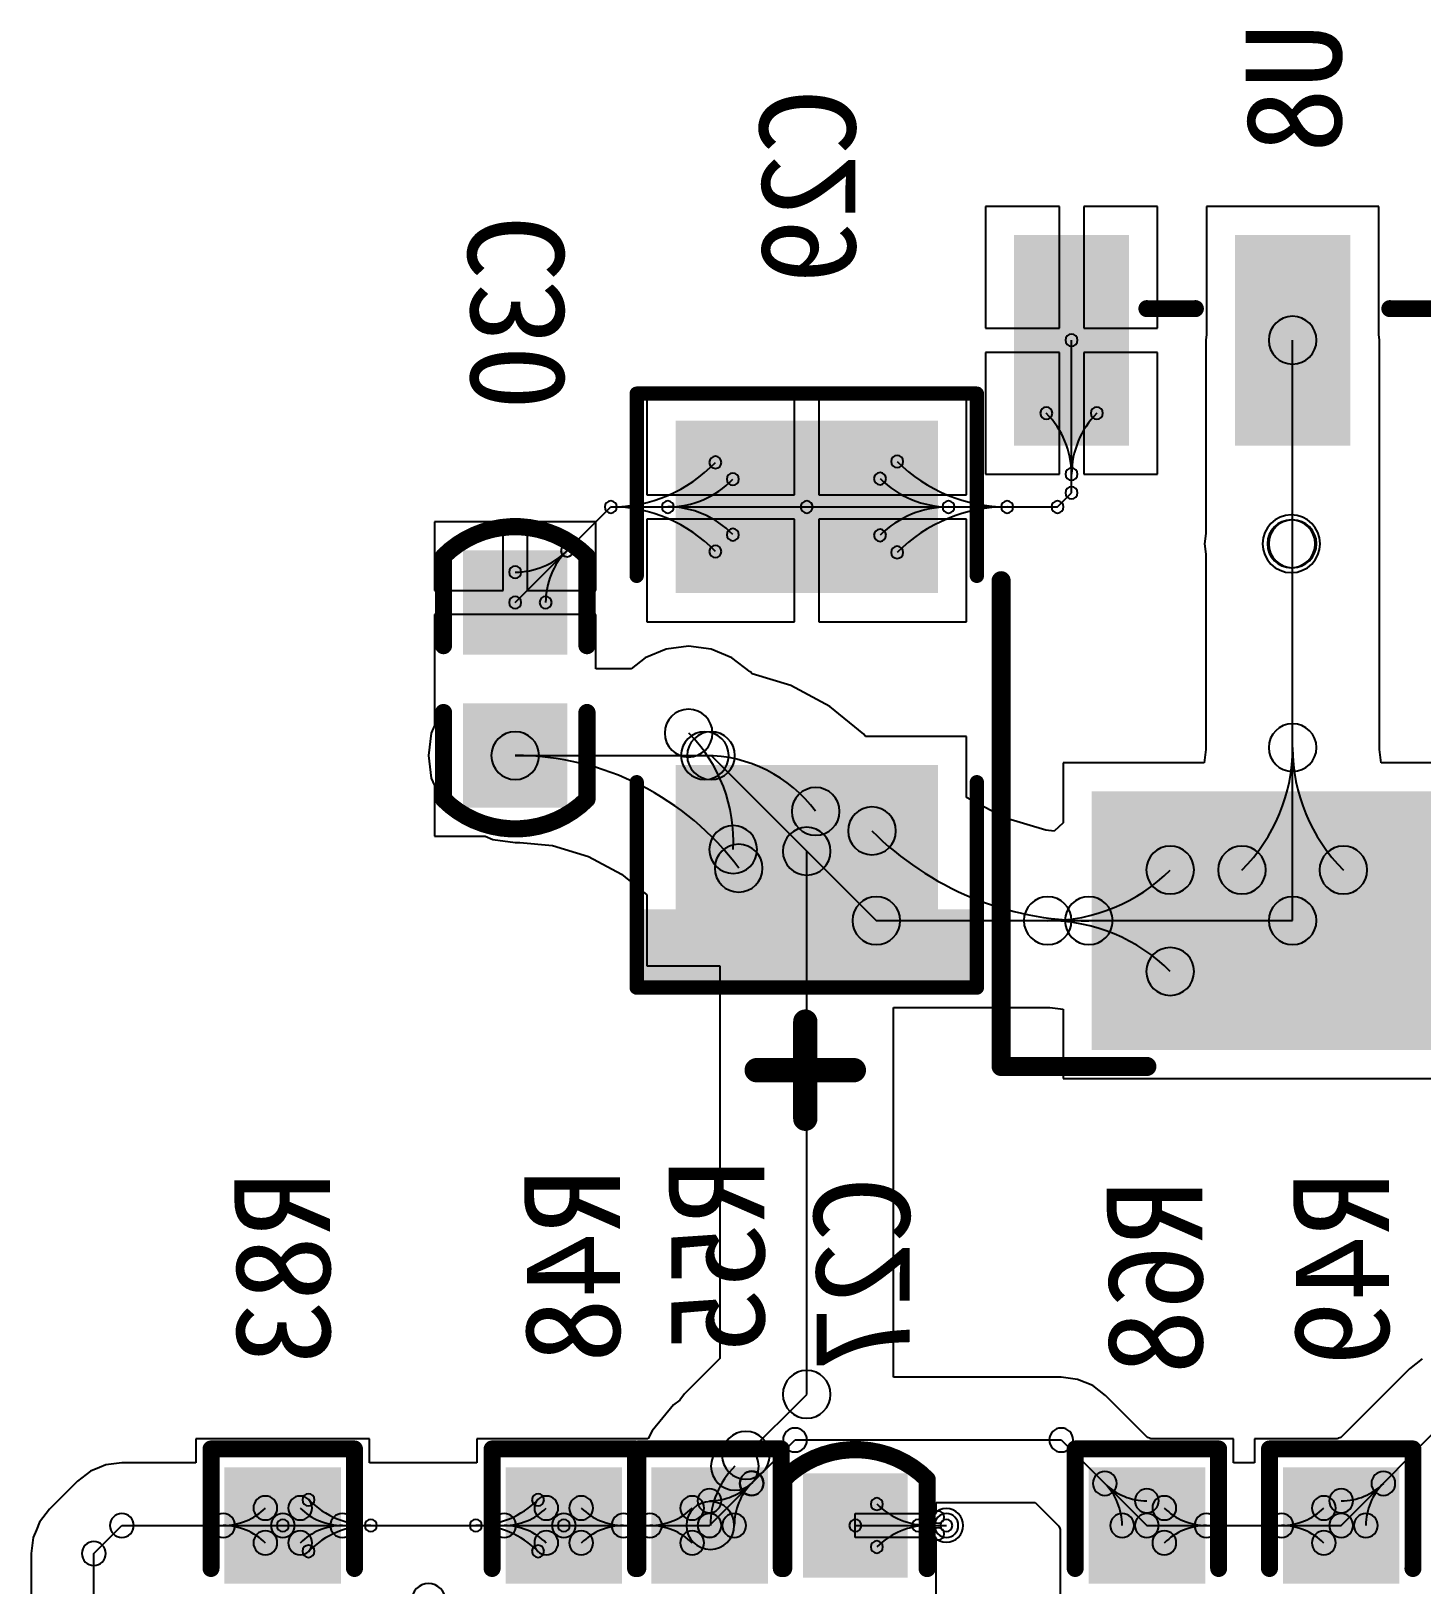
# Model space of a CAD drawing. Header units: inches. Extents: x 32166 to 66782, y 2386 to 7162.
# Drawn here: x 33138.7 to 33255, y 3422.2 to 3552.2 of the extents above; entities that cross this region are included whole.
import ezdxf

# ---------------------------------------------------------------- set-up
doc = ezdxf.new("R2010")
doc.units = ezdxf.units.IN
doc.header["$LTSCALE"] = 0.64311
doc.header["$MEASUREMENT"] = 0
for name, color, linetype in [('BOTTOMLAYER', 5, 'CONTINUOUS'), ('BOTTOMOVERLAY', 54, 'CONTINUOUS'), ('BOTTOMPASTE', 16, 'CONTINUOUS'), ('BOTTOMSOLDER', 6, 'CONTINUOUS'), ('MULTILAYER', 9, 'CONTINUOUS')]:
    doc.layers.add(name, color=color, linetype=linetype)
doc.styles.get("Standard").update_dxf_attribs({"font": 'txt', "width": 0.8})

msp = doc.modelspace()

# ---------------------------------------------------------------- linework, layer by layer
at = {"layer": 'BOTTOMLAYER'}
for p, q in [((33224.68, 3537.58), (33218.49, 3537.58)), ((33218.49, 3537.58), (33218.49, 3527.4)), ((33224.68, 3527.4), (33224.68, 3537.58)), ((33232.89, 3537.58), (33226.71, 3537.58)), ((33226.71, 3537.58), (33226.71, 3527.4)), ((33232.89, 3527.4), (33232.89, 3537.58)), ((33251.38, 3537.58), (33236.98, 3537.58)), ((33236.98, 3537.58), (33236.98, 3526.85)), ((33251.38, 3526.85), (33251.38, 3537.58)), ((33218.49, 3527.4), (33224.68, 3527.4)), ((33226.71, 3527.4), (33232.89, 3527.4)), ((33225.69, 3513.61), (33225.69, 3526.38)), ((33236.98, 3526.85), (33236.92, 3526.38)), ((33236.92, 3526.38), (33236.92, 3510.2)), ((33244.18, 3509.35), (33244.18, 3526.38)), ((33251.44, 3526.38), (33251.38, 3526.85)), ((33251.44, 3509.35), (33251.44, 3526.38)), ((33224.68, 3525.36), (33218.49, 3525.36)), ((33218.49, 3525.36), (33218.49, 3515.18)), ((33224.68, 3515.18), (33224.68, 3525.36)), ((33232.89, 3525.36), (33226.71, 3525.36)), ((33226.71, 3525.36), (33226.71, 3515.18)), ((33232.89, 3515.18), (33232.89, 3525.36)), ((33202.53, 3522.03), (33190.18, 3522.03)), ((33190.18, 3522.03), (33190.18, 3513.45)), ((33202.53, 3513.45), (33202.53, 3522.03)), ((33216.9, 3522.03), (33204.56, 3522.03)), ((33204.56, 3522.03), (33204.56, 3513.45)), ((33216.9, 3513.45), (33216.9, 3522.03)), ((33218.49, 3515.18), (33224.68, 3515.18)), ((33226.71, 3515.18), (33232.89, 3515.18)), ((33190.18, 3513.45), (33202.53, 3513.45)), ((33204.56, 3513.45), (33216.9, 3513.45)), ((33224.52, 3512.43), (33225.69, 3513.61)), ((33179.16, 3504.43), (33187.16, 3512.43)), ((33187.16, 3512.43), (33203.54, 3512.43)), ((33202.53, 3511.42), (33190.18, 3511.42)), ((33190.18, 3511.42), (33190.18, 3502.83)), ((33202.53, 3502.83), (33202.53, 3511.42)), ((33203.54, 3512.43), (33224.52, 3512.43)), ((33216.9, 3511.42), (33204.56, 3511.42)), ((33204.56, 3511.42), (33204.56, 3502.83)), ((33216.9, 3502.83), (33216.9, 3511.42)), ((33178.14, 3511.19), (33172.4, 3511.19)), ((33172.4, 3511.19), (33172.4, 3505.45)), ((33178.14, 3505.45), (33178.14, 3511.19)), ((33185.91, 3511.19), (33180.17, 3511.19)), ((33180.17, 3511.19), (33180.17, 3505.45)), ((33185.91, 3505.45), (33185.91, 3511.19)), ((33236.92, 3510.2), (33236.81, 3509.35)), ((33236.81, 3509.35), (33236.92, 3508.49)), ((33244.18, 3477.82), (33244.18, 3509.35)), ((33251.44, 3492.3), (33251.44, 3509.35)), ((33236.92, 3508.49), (33236.92, 3492.3)), ((33172.4, 3505.45), (33178.14, 3505.45)), ((33180.17, 3505.45), (33185.91, 3505.45)), ((33185.91, 3503.42), (33172.4, 3503.42)), ((33172.4, 3503.42), (33172.4, 3497.68)), ((33185.91, 3498.9), (33185.91, 3503.42)), ((33190.18, 3502.83), (33202.53, 3502.83)), ((33204.56, 3502.83), (33216.9, 3502.83)), ((33190.03, 3499.8), (33188.85, 3498.9)), ((33191.78, 3500.53), (33190.03, 3499.8)), ((33193.66, 3500.78), (33191.78, 3500.53)), ((33195.54, 3500.53), (33193.66, 3500.78)), ((33197.29, 3499.8), (33195.54, 3500.53)), ((33198.8, 3498.65), (33197.29, 3499.8)), ((33188.85, 3498.9), (33185.91, 3498.9)), ((33198.82, 3498.67), (33198.8, 3498.65)), ((33198.99, 3498.47), (33198.82, 3498.67)), ((33202.22, 3497.49), (33198.99, 3498.47)), ((33172.4, 3497.68), (33172.4, 3494.14)), ((33205.47, 3495.75), (33202.22, 3497.49)), ((33208.32, 3493.42), (33205.47, 3495.75)), ((33172.14, 3493.51), (33171.9, 3491.63)), ((33172.4, 3494.14), (33172.14, 3493.51)), ((33208.47, 3493.23), (33208.32, 3493.42)), ((33216.9, 3493.23), (33208.47, 3493.23)), ((33216.9, 3488.13), (33216.9, 3493.23)), ((33236.92, 3492.13), (33236.77, 3491.02)), ((33236.92, 3492.3), (33236.92, 3492.3)), ((33236.92, 3492.3), (33236.92, 3492.24)), ((33236.92, 3492.24), (33236.92, 3492.13)), ((33251.44, 3492.24), (33251.45, 3492.3)), ((33251.45, 3492.3), (33251.44, 3492.3)), ((33251.44, 3492.13), (33251.44, 3492.24)), ((33251.59, 3491.02), (33251.44, 3492.13)), ((33171.9, 3491.63), (33172.14, 3489.75)), ((33179.16, 3491.63), (33195.54, 3491.63)), ((33195.54, 3491.63), (33203.54, 3483.63)), ((33236.77, 3491.02), (33224.98, 3491.02)), ((33224.98, 3491.02), (33224.98, 3486)), ((33263.38, 3491.02), (33251.59, 3491.02)), ((33172.14, 3489.75), (33172.4, 3489.13)), ((33172.4, 3489.13), (33172.4, 3484.88)), ((33220.08, 3486.43), (33216.9, 3488.13)), ((33223.54, 3485.38), (33220.08, 3486.43)), ((33224.23, 3485.32), (33223.54, 3485.38)), ((33224.98, 3486), (33224.23, 3485.32)), ((33172.4, 3484.88), (33176.65, 3484.88)), ((33176.65, 3484.88), (33177.28, 3484.62)), ((33177.28, 3484.62), (33179.16, 3484.37)), ((33179.16, 3484.37), (33179.54, 3484.37)), ((33179.54, 3484.37), (33182.29, 3484.1)), ((33182.29, 3484.1), (33185.29, 3483.19)), ((33185.29, 3483.19), (33188.06, 3481.71)), ((33203.54, 3483.63), (33209.36, 3477.82)), ((33203.54, 3438.19), (33203.54, 3483.63)), ((33188.06, 3481.71), (33190.18, 3479.97)), ((33190.18, 3479.97), (33190.18, 3474.03)), ((33209.36, 3477.82), (33244.18, 3477.82)), ((33190.18, 3474.03), (33196.28, 3474.03)), ((33196.28, 3474.03), (33196.28, 3441.19)), ((33210.8, 3439.62), (33210.8, 3470.55)), ((33210.8, 3470.55), (33223.7, 3470.55)), ((33223.7, 3470.55), (33223.7, 3470.55)), ((33223.7, 3470.55), (33223.76, 3470.55)), ((33223.76, 3470.55), (33223.87, 3470.55)), ((33223.87, 3470.55), (33224.98, 3470.41)), ((33224.98, 3470.41), (33224.98, 3464.62)), ((33224.98, 3464.62), (33263.38, 3464.62)), ((33196.28, 3441.19), (33193.32, 3438.23)), ((33255.03, 3441.17), (33253.95, 3440.33)), ((33253.95, 3440.33), (33248.2, 3434.59)), ((33224.83, 3439.62), (33210.8, 3439.62)), ((33226.19, 3439.44), (33224.83, 3439.62)), ((33226.82, 3439.18), (33226.19, 3439.44)), ((33227.46, 3438.92), (33226.82, 3439.18)), ((33228.54, 3438.08), (33227.46, 3438.92)), ((33192.39, 3437.31), (33190.62, 3435.15)), ((33192.4, 3437.31), (33192.39, 3437.31)), ((33192.92, 3437.71), (33192.4, 3437.31)), ((33193.32, 3438.23), (33192.92, 3437.71)), ((33198.45, 3433.09), (33203.54, 3438.19)), ((33232.03, 3434.59), (33228.54, 3438.08)), ((33248.25, 3427.22), (33257.65, 3436.63)), ((33190.62, 3435.15), (33190.27, 3434.5)), ((33232.23, 3434.51), (33232.03, 3434.59)), ((33248.2, 3434.59), (33248.12, 3434.56)), ((33166.98, 3434.48), (33152.45, 3434.48)), ((33152.45, 3434.48), (33152.45, 3432.46)), ((33166.98, 3432.46), (33166.98, 3434.48)), ((33190.26, 3434.48), (33175.96, 3434.48)), ((33175.96, 3434.48), (33175.96, 3432.46)), ((33190.27, 3434.5), (33190.26, 3434.48)), ((33195.41, 3427.23), (33202.56, 3434.37)), ((33202.56, 3434.37), (33224.83, 3434.37)), ((33224.83, 3434.37), (33231.99, 3427.22)), ((33232.24, 3434.49), (33232.23, 3434.51)), ((33232.23, 3434.51), (33232.23, 3434.51)), ((33232.33, 3434.48), (33232.24, 3434.49)), ((33239.25, 3434.48), (33232.33, 3434.48)), ((33239.25, 3432.46), (33239.25, 3434.48)), ((33247.91, 3434.48), (33240.98, 3434.48)), ((33240.98, 3434.48), (33240.98, 3432.46)), ((33247.99, 3434.49), (33247.91, 3434.48)), ((33248, 3434.51), (33247.99, 3434.49)), ((33248.01, 3434.51), (33248, 3434.51)), ((33248, 3434.51), (33248, 3434.51)), ((33248.12, 3434.56), (33248.01, 3434.51)), ((33248.01, 3434.51), (33248.01, 3434.51)), ((33248.12, 3434.56), (33248.12, 3434.56)), ((33248.12, 3434.56), (33248.12, 3434.56)), ((33144.38, 3432.07), (33143.64, 3431.76)), ((33144.91, 3432.28), (33144.38, 3432.07)), ((33146.26, 3432.46), (33144.91, 3432.28)), ((33152.45, 3432.46), (33146.26, 3432.46)), ((33175.96, 3432.46), (33166.98, 3432.46)), ((33240.98, 3432.46), (33239.25, 3432.46)), ((33142.55, 3430.93), (33140.2, 3428.57)), ((33143.64, 3431.76), (33142.55, 3430.93)), ((33140.2, 3428.57), (33139.37, 3427.49)), ((33207.6, 3426.2), (33207.6, 3428.23)), ((33207.6, 3428.23), (33214.36, 3428.23)), ((33214.36, 3428.23), (33214.36, 3429.13)), ((33214.36, 3429.13), (33222.66, 3429.13)), ((33222.66, 3429.13), (33224.62, 3427.17)), ((33139.11, 3426.86), (33138.84, 3426.22)), ((33139.37, 3427.49), (33139.11, 3426.86)), ((33143.91, 3424.87), (33146.26, 3427.22)), ((33146.26, 3427.22), (33159.72, 3427.22)), ((33159.72, 3427.22), (33183.22, 3427.22)), ((33159.72, 3427.22), (33183.22, 3427.22)), ((33183.22, 3427.22), (33195.41, 3427.22)), ((33195.41, 3427.22), (33195.41, 3427.23)), ((33207.61, 3427.22), (33215.22, 3427.22)), ((33224.62, 3427.17), (33224.7, 3426.97)), ((33224.7, 3426.97), (33224.7, 3426.97)), ((33224.7, 3426.97), (33224.71, 3426.97)), ((33224.71, 3426.97), (33224.73, 3426.88)), ((33224.73, 3426.88), (33224.73, 3419.95)), ((33231.99, 3427.22), (33248.25, 3427.22)), ((33138.84, 3426.22), (33138.67, 3424.87)), ((33214.36, 3426.2), (33207.6, 3426.2)), ((33214.36, 3420.46), (33214.36, 3426.2)), ((33138.67, 3424.87), (33138.67, 3402.04)), ((33143.91, 3402.04), (33143.91, 3424.87))]:
    msp.add_line(p, q, dxfattribs=at)
for centre, radius, start, end in [((33244.18, 3526.38), 2, 0, 180), ((33225.69, 3526.38), 0.508, 0, 180), ((33225.69, 3526.38), 0.508, 180, 0), ((33244.18, 3526.38), 2, 180, 0), ((33223.58, 3520.27), 0.508, 0, 180), ((33227.8, 3520.27), 0.508, 0, 180), ((33223.58, 3520.27), 0.508, 180, 0), ((33218.49, 3515.18), 7.2, 0.0001, 45.0001), ((33232.9, 3515.18), 7.2, 134.9999, 179.9999), ((33227.8, 3520.27), 0.508, 180, 0), ((33195.9, 3516.16), 0.508, 0, 180), ((33211.11, 3516.24), 0.508, 0, 180), ((33187.16, 3524.54), 12.11, 270, 316.197), ((33195.9, 3516.16), 0.508, 180, 0), ((33197.36, 3514.75), 0.508, 0, 180), ((33209.67, 3514.8), 0.508, 0, 180), ((33211.11, 3516.24), 0.508, 180, 0), ((33220.3, 3525.43), 13, 225, 270), ((33225.69, 3515.18), 0.508, 0, 180), ((33225.69, 3515.18), 0.508, 0, 180), ((33191.92, 3519.97), 7.54, 270, 316.197), ((33197.36, 3514.75), 0.508, 180, 0), ((33209.67, 3514.8), 0.508, 180, 0), ((33215.4, 3520.53), 8.09, 225.0001, 270.0001), ((33225.69, 3515.18), 0.508, 180, 0), ((33225.69, 3515.18), 0.508, 180, 0), ((33225.69, 3513.61), 0.508, 0, 180), ((33225.69, 3513.61), 0.508, 0, 180), ((33187.16, 3512.43), 0.508, 0, 180), ((33187.16, 3512.43), 0.508, 0, 180), ((33187.16, 3512.43), 0.508, 0, 180), ((33187.16, 3512.43), 0.508, 0, 180), ((33191.92, 3512.43), 0.508, 0, 180), ((33191.92, 3512.43), 0.508, 0, 180), ((33203.54, 3512.43), 0.508, 0, 180), ((33203.54, 3512.43), 0.508, 0, 180), ((33215.4, 3512.43), 0.508, 0, 180), ((33215.4, 3512.43), 0.508, 0, 180), ((33220.3, 3512.43), 0.508, 0, 180), ((33220.3, 3512.43), 0.508, 0, 180), ((33224.52, 3512.43), 0.508, 0, 180), ((33224.52, 3512.43), 0.508, 0, 180), ((33225.69, 3513.61), 0.508, 180, 0), ((33225.69, 3513.61), 0.508, 180, 0), ((33187.16, 3512.43), 0.508, 180, 0), ((33187.16, 3512.43), 0.508, 180, 0), ((33187.16, 3512.43), 0.508, 180, 0), ((33187.16, 3512.43), 0.508, 180, 0), ((33187.16, 3500.33), 12.11, 43.803, 90), ((33191.92, 3512.43), 0.508, 180, 0), ((33191.92, 3512.43), 0.508, 180, 0), ((33191.92, 3504.9), 7.54, 43.803, 90), ((33203.54, 3512.43), 0.508, 180, 0), ((33203.54, 3512.43), 0.508, 180, 0), ((33215.4, 3504.34), 8.09, 89.9999, 134.9999), ((33220.3, 3499.44), 13, 90, 135), ((33215.4, 3512.43), 0.508, 180, 0), ((33215.4, 3512.43), 0.508, 180, 0), ((33220.3, 3512.43), 0.508, 180, 0), ((33220.3, 3512.43), 0.508, 180, 0), ((33224.52, 3512.43), 0.508, 180, 0), ((33224.52, 3512.43), 0.508, 180, 0), ((33244.07, 3509.35), 2, 0, 180), ((33244.18, 3509.35), 2, 0, 180), ((33244.18, 3509.35), 2, 0, 180), ((33197.36, 3510.11), 0.508, 0, 180), ((33197.36, 3510.11), 0.508, 180, 0), ((33209.67, 3510.06), 0.508, 0, 180), ((33209.67, 3510.06), 0.508, 180, 0), ((33179.16, 3513.11), 6.13, 269.9999, 314.9999), ((33187.83, 3504.43), 6.13, 135.0001, 180.0001), ((33183.49, 3508.77), 0.508, 0, 180), ((33183.49, 3508.77), 0.508, 0, 180), ((33183.49, 3508.77), 0.508, 180, 0), ((33183.49, 3508.77), 0.508, 180, 0), ((33195.9, 3508.71), 0.508, 0, 180), ((33195.9, 3508.71), 0.508, 180, 0), ((33211.11, 3508.63), 0.508, 0, 180), ((33244.07, 3509.35), 2, 180, 0), ((33244.18, 3509.35), 2, 180, 0), ((33244.18, 3509.35), 2, 180, 0), ((33179.16, 3506.97), 0.508, 0, 180), ((33211.11, 3508.63), 0.508, 180, 0), ((33179.16, 3506.97), 0.508, 180, 0), ((33179.16, 3504.43), 0.508, 0, 180), ((33181.7, 3504.43), 0.508, 0, 180), ((33179.16, 3504.43), 0.508, 180, 0), ((33181.7, 3504.43), 0.508, 180, 0), ((33193.66, 3493.51), 2, 0, 180), ((33179.16, 3491.63), 2, 0, 180), ((33179.16, 3491.63), 2, 0, 180), ((33193.66, 3493.51), 2, 180, 0), ((33195.02, 3491.63), 2, 0, 180), ((33195.54, 3491.63), 2, 0, 180), ((33195.54, 3491.63), 2, 0, 180), ((33184.63, 3484.48), 12.78, 356.816, 45), ((33244.18, 3492.3), 2, 0, 180), ((33244.18, 3492.3), 2, 0, 180), ((33229.7, 3492.3), 14.49, 315, 360), ((33244.18, 3492.3), 2, 180, 0), ((33244.18, 3492.3), 2, 180, 0), ((33258.67, 3492.3), 14.49, 180, 225), ((33179.16, 3491.63), 2, 180, 0), ((33179.16, 3491.63), 2, 180, 0), ((33179.16, 3468.39), 23.25, 36.477, 90), ((33195.02, 3491.63), 2, 180, 0), ((33195.54, 3491.63), 2, 180, 0), ((33195.54, 3491.63), 2, 180, 0), ((33195.02, 3480.12), 11.52, 36.477, 90), ((33204.29, 3486.96), 2, 0, 180), ((33204.29, 3486.96), 2, 180, 0), ((33209, 3485.33), 2, 0, 180), ((33197.39, 3483.77), 2, 0, 180), ((33203.54, 3483.63), 2, 0, 180), ((33203.54, 3483.63), 2, 0, 180), ((33203.54, 3483.63), 2, 0, 180), ((33209, 3485.33), 2, 180, 0), ((33227.14, 3503.47), 25.66, 225, 270), ((33197.85, 3482.21), 2, 0, 180), ((33233.94, 3482.06), 2, 0, 180), ((33239.94, 3482.06), 2, 0, 180), ((33248.43, 3482.06), 2, 0, 180), ((33197.39, 3483.77), 2, 180, 0), ((33203.54, 3483.63), 2, 180, 0), ((33203.54, 3483.63), 2, 180, 0), ((33203.54, 3483.63), 2, 180, 0), ((33197.85, 3482.21), 2, 180, 0), ((33223.7, 3492.3), 14.49, 270, 315), ((33233.94, 3482.06), 2, 180, 0), ((33239.94, 3482.06), 2, 180, 0), ((33248.43, 3482.06), 2, 180, 0), ((33209.36, 3477.82), 2, 0, 180), ((33209.36, 3477.82), 2, 0, 180), ((33223.7, 3477.82), 2, 0, 180), ((33223.7, 3477.82), 2, 0, 180), ((33227.14, 3477.82), 2, 0, 180), ((33244.18, 3477.82), 2, 0, 180), ((33244.18, 3477.82), 2, 0, 180), ((33209.36, 3477.82), 2, 180, 0), ((33209.36, 3477.82), 2, 180, 0), ((33223.7, 3477.82), 2, 180, 0), ((33223.7, 3477.82), 2, 180, 0), ((33223.7, 3463.33), 14.49, 45, 90), ((33227.14, 3477.82), 2, 180, 0), ((33244.18, 3477.82), 2, 180, 0), ((33244.18, 3477.82), 2, 180, 0), ((33233.94, 3473.57), 2, 0, 180), ((33233.94, 3473.57), 2, 180, 0), ((33203.54, 3438.19), 2, 0, 180), ((33203.54, 3438.19), 2, 0, 180), ((33203.54, 3438.19), 2, 180, 0), ((33203.54, 3438.19), 2, 180, 0), ((33198.45, 3433.09), 2, 0, 180), ((33202.56, 3434.37), 1, 0, 180), ((33202.56, 3434.37), 1, 0, 180), ((33224.83, 3434.37), 1, 0, 180), ((33224.83, 3434.37), 1, 0, 180), ((33197.53, 3432.17), 2, 0, 180), ((33197.53, 3432.17), 2, 0, 180), ((33202.56, 3434.37), 1, 180, 0), ((33202.56, 3434.37), 1, 180, 0), ((33224.83, 3434.37), 1, 180, 0), ((33224.83, 3434.37), 1, 180, 0), ((33202.49, 3427.22), 7.01, 134.9999, 179.9999), ((33202.49, 3427.22), 7.01, 134.9999, 179.9999), ((33197.53, 3432.17), 2, 180, 0), ((33197.53, 3432.17), 2, 180, 0), ((33198.45, 3433.09), 2, 180, 0), ((33195.41, 3434.24), 4.96, 270, 315), ((33202.49, 3427.22), 5.01, 135, 180), ((33198.92, 3430.73), 1, 0, 180), ((33198.92, 3430.73), 1, 180, 0), ((33198.95, 3430.76), 1, 0, 180), ((33198.95, 3430.76), 1, 180, 0), ((33228.47, 3430.74), 1, 0, 180), ((33228.47, 3430.74), 1, 0, 180), ((33228.47, 3430.74), 1, 180, 0), ((33228.47, 3430.74), 1, 180, 0), ((33224.94, 3427.22), 4.98, 359.9998, 44.9998), ((33231.99, 3434.26), 4.98, 225.0002, 270.0002), ((33248.25, 3434.26), 4.98, 269.9998, 314.9998), ((33255.29, 3427.22), 4.98, 135.0002, 180.0002), ((33251.77, 3430.74), 1, 0, 180), ((33251.77, 3430.74), 1, 0, 180), ((33251.77, 3430.74), 1, 180, 0), ((33251.77, 3430.74), 1, 180, 0), ((33158.26, 3428.68), 1, 0, 180), ((33161.18, 3428.68), 1, 0, 180), ((33161.87, 3429.37), 0.508, 0, 180), ((33181.07, 3429.37), 0.508, 0, 180), ((33181.76, 3428.68), 1, 0, 180), ((33184.68, 3428.68), 1, 0, 180), ((33193.96, 3428.68), 1, 0, 180), ((33195.41, 3429.28), 1, 0, 180), ((33209.4, 3429.01), 0.508, 0, 180), ((33231.99, 3429.28), 1, 0, 180), ((33233.45, 3428.68), 1, 0, 180), ((33246.79, 3428.68), 1, 0, 180), ((33248.25, 3429.28), 1, 0, 180), ((33146.26, 3427.22), 1, 0, 180), ((33146.26, 3427.22), 1, 0, 180), ((33154.74, 3427.22), 1, 0, 180), ((33154.74, 3427.22), 1, 0, 180), ((33154.74, 3432.2), 4.98, 269.9998, 314.9998), ((33158.26, 3428.68), 1, 180, 0), ((33159.72, 3427.22), 1, 0, 180), ((33159.72, 3427.22), 1, 0, 180), ((33161.18, 3428.68), 1, 180, 0), ((33164.7, 3432.2), 4.98, 225.0002, 270.0002), ((33161.87, 3429.37), 0.508, 180, 0), ((33167.08, 3434.58), 7.36, 225, 270), ((33164.7, 3427.22), 1, 0, 180), ((33164.7, 3427.22), 1, 0, 180), ((33175.86, 3434.58), 7.36, 270, 315), ((33178.24, 3427.22), 1, 0, 180), ((33178.24, 3427.22), 1, 0, 180), ((33178.24, 3432.2), 4.98, 269.9998, 314.9998), ((33181.07, 3429.37), 0.508, 180, 0), ((33181.76, 3428.68), 1, 180, 0), ((33183.22, 3427.22), 1, 0, 180), ((33183.22, 3427.22), 1, 0, 180), ((33184.68, 3428.68), 1, 180, 0), ((33188.21, 3432.2), 4.98, 225.0002, 270.0002), ((33188.21, 3427.22), 1, 0, 180), ((33188.21, 3427.22), 1, 0, 180), ((33190.43, 3427.22), 1, 0, 180), ((33190.43, 3427.22), 1, 0, 180), ((33190.43, 3432.2), 4.98, 269.9998, 314.9998), ((33193.96, 3428.68), 1, 180, 0), ((33195.48, 3427.22), 2, 0, 180), ((33195.48, 3427.22), 2, 0, 180), ((33195.41, 3429.28), 1, 180, 0), ((33195.41, 3427.23), 1, 0, 180), ((33195.41, 3427.23), 1, 0, 180), ((33195.41, 3427.22), 1, 0, 180), ((33195.41, 3427.22), 1, 0, 180), ((33197.48, 3427.22), 1, 0, 180), ((33209.4, 3429.01), 0.508, 180, 0), ((33213.74, 3433.35), 6.13, 225.0001, 270.0001), ((33214.53, 3427.91), 0.508, 0, 180), ((33215.22, 3427.22), 1, 0, 180), ((33229.93, 3427.22), 1, 0, 180), ((33231.99, 3429.28), 1, 180, 0), ((33231.99, 3427.22), 1, 0, 180), ((33231.99, 3427.22), 1, 0, 180), ((33233.45, 3428.68), 1, 180, 0), ((33236.97, 3432.2), 4.98, 225.0002, 270.0002), ((33236.97, 3427.22), 1, 0, 180), ((33236.97, 3427.22), 1, 0, 180), ((33243.26, 3427.22), 1, 0, 180), ((33243.26, 3427.22), 1, 0, 180), ((33243.26, 3432.2), 4.98, 269.9998, 314.9998), ((33246.79, 3428.68), 1, 180, 0), ((33248.25, 3429.28), 1, 180, 0), ((33248.25, 3427.22), 1, 0, 180), ((33248.25, 3427.22), 1, 0, 180), ((33250.31, 3427.22), 1, 0, 180), ((33146.26, 3427.22), 1, 180, 0), ((33146.26, 3427.22), 1, 180, 0), ((33154.74, 3427.22), 1, 180, 0), ((33154.74, 3427.22), 1, 180, 0), ((33154.74, 3422.23), 4.98, 45.0002, 90.0002), ((33159.72, 3427.22), 1, 180, 0), ((33159.72, 3427.22), 1, 180, 0), ((33159.72, 3427.22), 0.508, 0, 180), ((33159.72, 3427.22), 0.508, 180, 0), ((33164.7, 3422.23), 4.98, 89.9998, 134.9998), ((33167.08, 3419.86), 7.36, 90, 135), ((33164.7, 3427.22), 1, 180, 0), ((33164.7, 3427.22), 1, 180, 0), ((33167.08, 3427.22), 0.508, 0, 180), ((33167.08, 3427.22), 0.508, 0, 180), ((33167.08, 3427.22), 0.508, 180, 0), ((33167.08, 3427.22), 0.508, 180, 0), ((33175.86, 3427.22), 0.508, 0, 180), ((33175.86, 3427.22), 0.508, 0, 180), ((33175.86, 3427.22), 0.508, 180, 0), ((33175.86, 3427.22), 0.508, 180, 0), ((33175.86, 3419.86), 7.36, 45, 90), ((33178.24, 3427.22), 1, 180, 0), ((33178.24, 3427.22), 1, 180, 0), ((33178.24, 3422.23), 4.98, 45.0002, 90.0002), ((33183.22, 3427.22), 1, 180, 0), ((33183.22, 3427.22), 1, 180, 0), ((33183.22, 3427.22), 0.508, 0, 180), ((33183.22, 3427.22), 0.508, 180, 0), ((33188.21, 3422.23), 4.98, 89.9998, 134.9998), ((33188.21, 3427.22), 1, 180, 0), ((33188.21, 3427.22), 1, 180, 0), ((33190.43, 3427.22), 1, 180, 0), ((33190.43, 3427.22), 1, 180, 0), ((33190.43, 3422.23), 4.98, 45.0002, 90.0002), ((33195.48, 3427.22), 2, 180, 0), ((33195.48, 3427.22), 2, 180, 0), ((33195.41, 3427.23), 1, 180, 0), ((33195.41, 3427.23), 1, 180, 0), ((33195.41, 3427.22), 1, 180, 0), ((33195.41, 3427.22), 1, 180, 0), ((33197.48, 3427.22), 1, 180, 0), ((33207.61, 3427.22), 0.508, 0, 180), ((33207.61, 3427.22), 0.508, 180, 0), ((33213.74, 3421.09), 6.13, 89.9999, 134.9999), ((33212.85, 3427.22), 0.508, 0, 180), ((33212.85, 3427.22), 0.508, 0, 180), ((33212.85, 3427.22), 0.508, 180, 0), ((33212.85, 3427.22), 0.508, 180, 0), ((33212.85, 3429.59), 2.38, 270.0004, 315.0004), ((33212.85, 3424.84), 2.38, 44.9996, 89.9996), ((33213.74, 3427.22), 0.508, 0, 180), ((33213.74, 3427.22), 0.508, 0, 180), ((33213.74, 3427.22), 0.508, 180, 0), ((33213.74, 3427.22), 0.508, 180, 0), ((33214.53, 3427.91), 0.508, 180, 0), ((33214.53, 3426.52), 0.508, 0, 180), ((33215.22, 3427.22), 1, 180, 0), ((33215.22, 3427.22), 0.508, 0, 180), ((33215.22, 3427.22), 0.508, 180, 0), ((33229.93, 3427.22), 1, 180, 0), ((33231.99, 3427.22), 1, 180, 0), ((33231.99, 3427.22), 1, 180, 0), ((33236.97, 3422.23), 4.98, 89.9998, 134.9998), ((33236.97, 3427.22), 1, 180, 0), ((33236.97, 3427.22), 1, 180, 0), ((33243.26, 3427.22), 1, 180, 0), ((33243.26, 3427.22), 1, 180, 0), ((33243.26, 3422.23), 4.98, 45.0002, 90.0002), ((33248.25, 3427.22), 1, 180, 0), ((33248.25, 3427.22), 1, 180, 0), ((33250.31, 3427.22), 1, 180, 0), ((33143.91, 3424.87), 1, 0, 180), ((33143.91, 3424.87), 1, 0, 180), ((33158.26, 3425.76), 1, 0, 180), ((33158.26, 3425.76), 1, 180, 0), ((33161.18, 3425.76), 1, 0, 180), ((33161.18, 3425.76), 1, 180, 0), ((33161.87, 3425.06), 0.508, 0, 180), ((33181.07, 3425.06), 0.508, 0, 180), ((33181.76, 3425.76), 1, 0, 180), ((33181.76, 3425.76), 1, 180, 0), ((33184.68, 3425.76), 1, 0, 180), ((33184.68, 3425.76), 1, 180, 0), ((33193.96, 3425.76), 1, 0, 180), ((33193.96, 3425.76), 1, 180, 0), ((33209.4, 3425.42), 0.508, 0, 180), ((33214.53, 3426.52), 0.508, 180, 0), ((33233.45, 3425.76), 1, 0, 180), ((33233.45, 3425.76), 1, 180, 0), ((33246.79, 3425.76), 1, 0, 180), ((33246.79, 3425.76), 1, 180, 0), ((33143.91, 3424.87), 1, 180, 0), ((33143.91, 3424.87), 1, 180, 0), ((33161.87, 3425.06), 0.508, 180, 0), ((33181.07, 3425.06), 0.508, 180, 0), ((33209.4, 3425.42), 0.508, 180, 0)]:
    msp.add_arc(centre, radius, start, end, dxfattribs=at)
for points in [[(33229.69, 3518.38), (33229.69, 3534.38), (33221.69, 3518.38), (33221.69, 3534.38)], [(33248.18, 3518.38), (33248.18, 3534.38), (33240.18, 3518.38), (33240.18, 3534.38)], [(33213.7, 3506.03), (33213.7, 3518.83), (33193.38, 3506.03), (33193.38, 3518.83)], [(33182.71, 3500.88), (33182.71, 3507.99), (33175.6, 3500.88), (33175.6, 3507.99)], [(33182.71, 3488.08), (33182.71, 3495.19), (33175.6, 3488.08), (33175.6, 3495.19)], [(33213.7, 3477.23), (33213.7, 3490.03), (33193.38, 3477.23), (33193.38, 3490.03)], [(33260.18, 3467.82), (33260.18, 3487.82), (33228.18, 3467.82), (33228.18, 3487.82)], [(33155.65, 3431.28), (33155.65, 3423.15), (33163.78, 3431.28), (33163.78, 3423.15)], [(33179.16, 3431.28), (33179.16, 3423.15), (33187.29, 3431.28), (33187.29, 3423.15)], [(33191.35, 3431.28), (33191.35, 3423.15), (33199.48, 3431.28), (33199.48, 3423.15)], [(33211.16, 3423.66), (33211.16, 3430.77), (33204.05, 3423.66), (33204.05, 3430.77)], [(33227.93, 3431.28), (33227.93, 3423.15), (33236.05, 3431.28), (33236.05, 3423.15)], [(33244.18, 3431.28), (33244.18, 3423.15), (33252.31, 3431.28), (33252.31, 3423.15)]]:
    msp.add_solid(points, dxfattribs=at)
at = {"layer": 'BOTTOMOVERLAY'}
for points, const_width in [([(33231.99, 3529.02), (33236.05, 3529.02)], 1.42), ([(33252.31, 3529.02), (33256.37, 3529.02)], 1.42), ([(33189.32, 3506.67), (33189.32, 3521.91)], 1.2), ([(33189.32, 3521.91), (33217.77, 3521.91)], 1.2), ([(33217.77, 3506.67), (33217.77, 3521.91)], 1.2), ([(33173.16, 3508.3), (33173.16, 3500.83)], 1.44), ([(33185.16, 3508.3), (33185.16, 3500.83)], 1.44), ([(33219.8, 3465.62), (33219.8, 3506.26)], 1.6), ([(33173.16, 3495.23), (33173.16, 3487.98)], 1.44), ([(33185.16, 3495.23), (33185.16, 3487.98)], 1.44), ([(33189.32, 3472.22), (33189.32, 3489.4)], 1.2), ([(33217.77, 3472.22), (33217.77, 3489.4)], 1.2), ([(33189.32, 3472.22), (33217.77, 3472.22)], 1.2), ([(33203.42, 3469.37), (33203.42, 3461.25)], 2.03), ([(33199.36, 3465.31), (33207.48, 3465.31)], 2.03), ([(33219.8, 3465.62), (33231.99, 3465.62)], 1.6), ([(33153.72, 3423.62), (33153.72, 3433.62)], 1.42), ([(33153.72, 3433.62), (33165.72, 3433.62)], 1.42), ([(33165.72, 3423.62), (33165.72, 3433.62)], 1.42), ([(33177.22, 3433.62), (33189.22, 3433.62)], 1.42), ([(33177.22, 3423.62), (33177.22, 3433.62)], 1.42), ([(33189.22, 3423.62), (33189.22, 3433.62)], 1.42), ([(33189.41, 3433.62), (33201.41, 3433.62)], 1.42), ([(33189.41, 3423.62), (33189.41, 3433.62)], 1.42), ([(33201.41, 3423.62), (33201.41, 3433.62)], 1.42), ([(33225.99, 3423.62), (33225.99, 3433.62)], 1.42), ([(33225.99, 3433.62), (33237.99, 3433.62)], 1.42), ([(33237.99, 3423.62), (33237.99, 3433.62)], 1.42), ([(33242.25, 3433.62), (33254.25, 3433.62)], 1.42), ([(33242.25, 3423.62), (33242.25, 3433.62)], 1.42), ([(33254.25, 3423.62), (33254.25, 3433.62)], 1.42), ([(33201.61, 3423.62), (33201.61, 3431.08)], 1.44), ([(33213.61, 3423.62), (33213.61, 3431.08)], 1.44)]:
    msp.add_lwpolyline(points, dxfattribs=dict(at, const_width=const_width))
for points, const_width in [([(33231.99, 3529.38, 1), (33231.99, 3528.67, 1)], 0.711), ([(33236.05, 3529.38, 1), (33236.05, 3528.67, 1)], 0.711), ([(33252.31, 3529.38, 1), (33252.31, 3528.67, 1)], 0.711), ([(33189.32, 3522.21, 1), (33189.32, 3521.61, 1)], 0.6), ([(33189.32, 3522.21, 1), (33189.32, 3521.61, 1)], 0.6), ([(33217.77, 3522.21, 1), (33217.77, 3521.61, 1)], 0.6), ([(33217.77, 3522.21, 1), (33217.77, 3521.61, 1)], 0.6), ([(33173.52, 3508.3, 1), (33172.8, 3508.3, 1)], 0.72), ([(33173.52, 3508.3, 1), (33172.8, 3508.3, 1)], 0.72), ([(33185.52, 3508.3, 1), (33184.8, 3508.3, 1)], 0.72), ([(33185.52, 3508.3, 1), (33184.8, 3508.3, 1)], 0.72), ([(33189.32, 3506.97, 1), (33189.32, 3506.37, 1)], 0.6), ([(33217.77, 3506.97, 1), (33217.77, 3506.37, 1)], 0.6), ([(33219.8, 3506.66, 1), (33219.8, 3505.86, 1)], 0.8), ([(33173.52, 3500.83, 1), (33172.8, 3500.83, 1)], 0.72), ([(33185.52, 3500.83, 1), (33184.8, 3500.83, 1)], 0.72), ([(33173.52, 3495.23, 1), (33172.8, 3495.23, 1)], 0.72), ([(33185.52, 3495.23, 1), (33184.8, 3495.23, 1)], 0.72), ([(33189.32, 3489.7, 1), (33189.32, 3489.1, 1)], 0.6), ([(33217.77, 3489.7, 1), (33217.77, 3489.1, 1)], 0.6), ([(33173.52, 3487.98, 1), (33172.8, 3487.98, 1)], 0.72), ([(33173.52, 3487.98, 1), (33172.8, 3487.98, 1)], 0.72), ([(33185.52, 3487.98, 1), (33184.8, 3487.98, 1)], 0.72), ([(33185.52, 3487.98, 1), (33184.8, 3487.98, 1)], 0.72), ([(33189.32, 3472.52, 1), (33189.32, 3471.92, 1)], 0.6), ([(33189.32, 3472.52, 1), (33189.32, 3471.92, 1)], 0.6), ([(33217.77, 3472.52, 1), (33217.77, 3471.92, 1)], 0.6), ([(33217.77, 3472.52, 1), (33217.77, 3471.92, 1)], 0.6), ([(33203.42, 3469.88, 1), (33203.42, 3468.87, 1)], 1.02), ([(33199.36, 3465.82, 1), (33199.36, 3464.8, 1)], 1.02), ([(33207.48, 3465.82, 1), (33207.48, 3464.8, 1)], 1.02), ([(33219.8, 3466.02, 1), (33219.8, 3465.22, 1)], 0.8), ([(33219.8, 3466.02, 1), (33219.8, 3465.22, 1)], 0.8), ([(33231.99, 3466.02, 1), (33231.99, 3465.22, 1)], 0.8), ([(33203.42, 3461.75, 1), (33203.42, 3460.74, 1)], 1.02), ([(33153.36, 3433.62, 1), (33154.07, 3433.62, 1)], 0.711), ([(33153.36, 3433.62, 1), (33154.07, 3433.62, 1)], 0.711), ([(33165.36, 3433.62, 1), (33166.07, 3433.62, 1)], 0.711), ([(33165.36, 3433.62, 1), (33166.07, 3433.62, 1)], 0.711), ([(33176.87, 3433.62, 1), (33177.58, 3433.62, 1)], 0.711), ([(33176.87, 3433.62, 1), (33177.58, 3433.62, 1)], 0.711), ([(33188.87, 3433.62, 1), (33189.58, 3433.62, 1)], 0.711), ([(33188.87, 3433.62, 1), (33189.58, 3433.62, 1)], 0.711), ([(33189.06, 3433.62, 1), (33189.77, 3433.62, 1)], 0.711), ([(33189.06, 3433.62, 1), (33189.77, 3433.62, 1)], 0.711), ([(33201.06, 3433.62, 1), (33201.77, 3433.62, 1)], 0.711), ([(33201.06, 3433.62, 1), (33201.77, 3433.62, 1)], 0.711), ([(33225.64, 3433.62, 1), (33226.35, 3433.62, 1)], 0.711), ([(33225.64, 3433.62, 1), (33226.35, 3433.62, 1)], 0.711), ([(33237.64, 3433.62, 1), (33238.35, 3433.62, 1)], 0.711), ([(33237.64, 3433.62, 1), (33238.35, 3433.62, 1)], 0.711), ([(33241.89, 3433.62, 1), (33242.6, 3433.62, 1)], 0.711), ([(33241.89, 3433.62, 1), (33242.6, 3433.62, 1)], 0.711), ([(33253.89, 3433.62, 1), (33254.6, 3433.62, 1)], 0.711), ([(33253.89, 3433.62, 1), (33254.6, 3433.62, 1)], 0.711), ([(33201.97, 3431.08, 1), (33201.25, 3431.08, 1)], 0.72), ([(33201.97, 3431.08, 1), (33201.25, 3431.08, 1)], 0.72), ([(33213.97, 3431.08, 1), (33213.25, 3431.08, 1)], 0.72), ([(33213.97, 3431.08, 1), (33213.25, 3431.08, 1)], 0.72), ([(33153.36, 3423.62, 1), (33154.07, 3423.62, 1)], 0.711), ([(33165.36, 3423.62, 1), (33166.07, 3423.62, 1)], 0.711), ([(33176.87, 3423.62, 1), (33177.58, 3423.62, 1)], 0.711), ([(33188.87, 3423.62, 1), (33189.58, 3423.62, 1)], 0.711), ([(33189.06, 3423.62, 1), (33189.77, 3423.62, 1)], 0.711), ([(33201.06, 3423.62, 1), (33201.77, 3423.62, 1)], 0.711), ([(33201.97, 3423.62, 1), (33201.25, 3423.62, 1)], 0.72), ([(33213.97, 3423.62, 1), (33213.25, 3423.62, 1)], 0.72), ([(33225.64, 3423.62, 1), (33226.35, 3423.62, 1)], 0.711), ([(33237.64, 3423.62, 1), (33238.35, 3423.62, 1)], 0.711), ([(33241.89, 3423.62, 1), (33242.6, 3423.62, 1)], 0.711), ([(33253.89, 3423.62, 1), (33254.6, 3423.62, 1)], 0.711)]:
    msp.add_lwpolyline(points, format="xyb", close=True, dxfattribs=dict(at, const_width=const_width))
at = {"layer": 'BOTTOMOVERLAY', "const_width": 1.44}
for points in [[(33173.16, 3508.3, -0.414214), (33185.16, 3508.3)], [(33185.16, 3487.98, -0.414214), (33173.16, 3487.98)], [(33201.61, 3431.08, -0.414214), (33213.61, 3431.08)]]:
    msp.add_lwpolyline(points, format="xyb", dxfattribs=at)
at = {"layer": 'BOTTOMOVERLAY'}
msp.add_solid([(33189.32, 3478.78), (33189.32, 3472.08), (33217.44, 3478.78), (33217.44, 3472.08)], dxfattribs=at)
at = {"layer": 'BOTTOMPASTE'}
for points in [[(33229.69, 3518.38), (33229.69, 3534.38), (33221.69, 3518.38), (33221.69, 3534.38)], [(33248.18, 3518.38), (33248.18, 3534.38), (33240.18, 3518.38), (33240.18, 3534.38)], [(33213.7, 3506.03), (33213.7, 3518.83), (33193.38, 3506.03), (33193.38, 3518.83)], [(33182.71, 3500.88), (33182.71, 3507.99), (33175.6, 3500.88), (33175.6, 3507.99)], [(33182.71, 3488.08), (33182.71, 3495.19), (33175.6, 3488.08), (33175.6, 3495.19)], [(33213.7, 3477.23), (33213.7, 3490.03), (33193.38, 3477.23), (33193.38, 3490.03)], [(33260.18, 3467.82), (33260.18, 3487.82), (33228.18, 3467.82), (33228.18, 3487.82)], [(33155.65, 3431.28), (33155.65, 3423.15), (33163.78, 3431.28), (33163.78, 3423.15)], [(33179.16, 3431.28), (33179.16, 3423.15), (33187.29, 3431.28), (33187.29, 3423.15)], [(33191.35, 3431.28), (33191.35, 3423.15), (33199.48, 3431.28), (33199.48, 3423.15)], [(33211.16, 3423.66), (33211.16, 3430.77), (33204.05, 3423.66), (33204.05, 3430.77)], [(33227.93, 3431.28), (33227.93, 3423.15), (33236.05, 3431.28), (33236.05, 3423.15)], [(33244.18, 3431.28), (33244.18, 3423.15), (33252.31, 3431.28), (33252.31, 3423.15)]]:
    msp.add_solid(points, dxfattribs=at)
at = {"layer": 'BOTTOMSOLDER'}
for centre, radius, start, end in [((33244.07, 3509.35), 2.41, 0, 180), ((33244.07, 3509.35), 2.41, 180, 0), ((33215.22, 3427.22), 1.41, 0, 180), ((33215.22, 3427.22), 1.41, 180, 0), ((33171.91, 3420.95), 1.41, 0, 180)]:
    msp.add_arc(centre, radius, start, end, dxfattribs=at)
for points in [[(33230.5, 3517.57), (33230.5, 3535.19), (33220.88, 3517.57), (33220.88, 3535.19)], [(33249, 3517.57), (33249, 3535.19), (33239.37, 3517.57), (33239.37, 3535.19)], [(33214.52, 3505.22), (33214.52, 3519.65), (33192.57, 3505.22), (33192.57, 3519.65)], [(33183.53, 3500.06), (33183.53, 3508.8), (33174.79, 3500.06), (33174.79, 3508.8)], [(33183.53, 3487.26), (33183.53, 3496), (33174.79, 3487.26), (33174.79, 3496)], [(33214.52, 3476.42), (33214.52, 3490.85), (33192.57, 3476.42), (33192.57, 3490.85)], [(33261, 3467), (33261, 3488.63), (33227.37, 3467), (33227.37, 3488.63)], [(33154.84, 3432.09), (33154.84, 3422.34), (33164.6, 3432.09), (33164.6, 3422.34)], [(33178.35, 3432.09), (33178.35, 3422.34), (33188.1, 3432.09), (33188.1, 3422.34)], [(33190.54, 3432.09), (33190.54, 3422.34), (33200.29, 3432.09), (33200.29, 3422.34)], [(33227.11, 3432.09), (33227.11, 3422.34), (33236.87, 3432.09), (33236.87, 3422.34)], [(33243.37, 3432.09), (33243.37, 3422.34), (33253.12, 3432.09), (33253.12, 3422.34)], [(33211.98, 3422.85), (33211.98, 3431.59), (33203.24, 3422.85), (33203.24, 3431.59)]]:
    msp.add_solid(points, dxfattribs=at)
at = {"layer": 'MULTILAYER'}
for centre, radius, start, end in [((33244.07, 3509.35), 2, 0, 180), ((33244.07, 3509.35), 2, 180, 0), ((33215.22, 3427.22), 1, 0, 180), ((33215.22, 3427.22), 1, 180, 0)]:
    msp.add_arc(centre, radius, start, end, dxfattribs=at)

# ---------------------------------------------------------------- texts
at = {"layer": 'BOTTOMOVERLAY', "text_generation_flag": 2}
for s, p in [('U8', (33248.25, 3552.9)), ('C29', (33207.61, 3547.41)), ('C30', (33183.22, 3536.84)), ('R55', (33199.99, 3457.91)), ('R83', (33163.67, 3456.87)), ('R48', (33187.91, 3457.11)), ('C27', (33212.15, 3456.39)), ('R49', (33252.23, 3456.87)), ('R68', (33236.63, 3456.15))]:
    msp.add_text(s, height=8, rotation=90, dxfattribs=at).set_placement(p)

doc.saveas('drawing.dxf')
